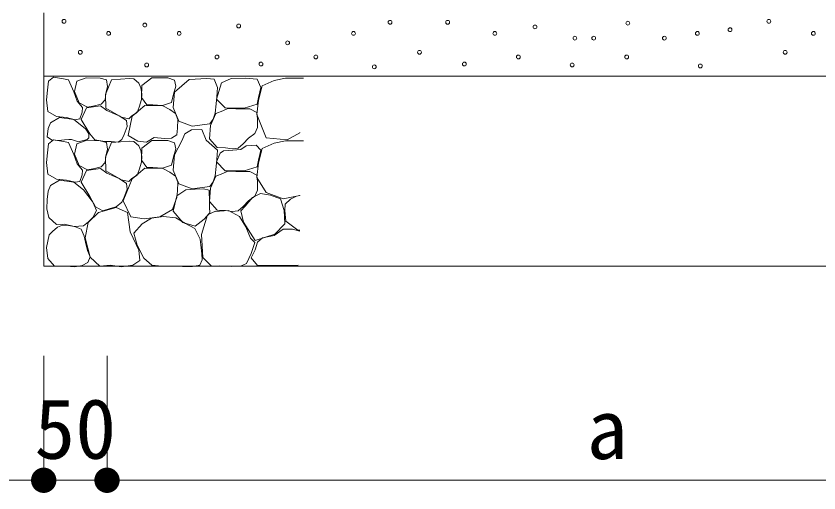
# Model space of a CAD drawing. Units: millimetres on the paper, scale 1:20. Extents: x 11 to 3083, y 13 to 5005.
# Drawn here: x 39.29 to 70.99, y 83.57 to 102.39 of the extents above; entities that cross this region are included whole.
import ezdxf
from ezdxf.enums import TextEntityAlignment as Align

# ---------------------------------------------------------------- set-up
doc = ezdxf.new("R2010")
doc.units = ezdxf.units.MM
for name, color, linetype, lineweight in [('_0-0_', 7, 'Continuous', 13), ('ハッチ', 4, 'Continuous', 13), ('寸法', 1, 'Continuous', 13), ('本体', 7, 'Continuous', 13)]:
    doc.layers.add(name, color=color, linetype=linetype, lineweight=lineweight)
doc.styles.add('ＭＳ ゴシック', font='')
doc.styles.get('ＭＳ ゴシック').set_extended_font_data('MS Gothic')

# ---------------------------------------------------------------- blocks, each defined once
blk = doc.blocks.new('filled_dot')
at = {"color": 0, "linetype": 'Continuous', "lineweight": -2, "const_width": 1.25}
blk.add_lwpolyline([(-0.625, 0, 1), (0.625, 0, 1)], format="xyb", close=True, dxfattribs=at)

msp = doc.modelspace()

# ---------------------------------------------------------------- linework, layer by layer
at = {"layer": '_0-0_'}
msp.add_circle((66.191, 101.706), 0.075, dxfattribs=at)
at = {"layer": 'ハッチ'}
for p, q in [((40.575, 99.825), (40.768, 99.978)), ((40.768, 99.978), (41.165, 99.917)), ((41.165, 99.917), (41.358, 99.876)), ((41.358, 99.876), (41.571, 99.399)), ((41.687, 99.819), (42.062, 99.955)), ((42.062, 99.955), (42.604, 99.934)), ((42.604, 99.934), (42.854, 99.872)), ((42.823, 99.292), (43.052, 99.87)), ((42.854, 99.872), (42.896, 99.611)), ((43.052, 99.87), (43.762, 99.925)), ((43.762, 99.925), (43.937, 99.914)), ((43.937, 99.914), (44.133, 99.739)), ((44.254, 99.652), (44.652, 99.95)), ((44.652, 99.95), (45.285, 99.95)), ((45.285, 99.95), (45.546, 99.863)), ((45.546, 99.863), (45.595, 99.627)), ((45.548, 99.384), (46.12, 99.891)), ((46.12, 99.891), (46.821, 99.93)), ((46.821, 99.93), (47.107, 99.904)), ((47.107, 99.904), (47.237, 99.566)), ((47.4, 99.753), (47.783, 99.922)), ((47.783, 99.922), (48.335, 99.945)), ((48.335, 99.945), (48.809, 99.9)), ((48.809, 99.9), (48.956, 99.573)), ((49.476, 99.85), (49.926, 99.937)), ((49.926, 99.937), (50.638, 99.937)), ((40.524, 99.46), (40.575, 99.825)), ((41.593, 99.413), (41.687, 99.819)), ((42.896, 99.611), (42.834, 99.34)), ((44.133, 99.739), (44.22, 99.554)), ((44.22, 99.554), (44.253, 99.324)), ((44.242, 99.18), (44.254, 99.652)), ((45.595, 99.627), (45.508, 99.304)), ((47.208, 99.111), (47.4, 99.753)), ((47.237, 99.566), (47.211, 99.202)), ((48.865, 99.065), (49.011, 99.632)), ((48.956, 99.573), (48.865, 99.179)), ((49.011, 99.632), (49.476, 99.85)), ((40.494, 99.084), (40.524, 99.46)), ((41.571, 99.399), (41.703, 99.033)), ((41.781, 98.965), (41.593, 99.413)), ((42.834, 99.34), (42.802, 99.09)), ((42.834, 98.757), (42.823, 99.292)), ((44.253, 99.324), (44.242, 99.095)), ((45.508, 99.304), (45.422, 98.981)), ((45.496, 98.787), (45.548, 99.384)), ((40.545, 98.627), (40.494, 99.084)), ((41.703, 99.033), (41.907, 98.779)), ((42.114, 98.798), (41.781, 98.965)), ((42.646, 98.913), (42.385, 98.851)), ((42.802, 99.09), (42.646, 98.913)), ((44.242, 99.095), (44.155, 98.79)), ((44.453, 98.882), (44.242, 99.18)), ((45.422, 98.981), (45.074, 98.857)), ((47.185, 98.93), (47.146, 98.553)), ((47.211, 99.202), (47.185, 98.93)), ((47.546, 98.762), (47.208, 99.111)), ((48.809, 98.919), (48.29, 98.75)), ((48.793, 98.499), (48.865, 99.065)), ((48.865, 99.179), (48.809, 98.919)), ((40.89, 98.423), (40.545, 98.627)), ((41.897, 98.596), (41.805, 98.332)), ((41.853, 98.307), (42.065, 98.775)), ((41.907, 98.779), (41.897, 98.596)), ((42.065, 98.775), (42.623, 98.853)), ((42.385, 98.851), (42.114, 98.798)), ((42.623, 98.853), (42.868, 98.663)), ((43.456, 98.397), (42.834, 98.757)), ((42.868, 98.663), (43.169, 98.53)), ((43.869, 98.435), (44.378, 98.857)), ((44.155, 98.79), (44.068, 98.582)), ((44.378, 98.857), (45.086, 98.845)), ((44.689, 98.882), (44.453, 98.882)), ((45.074, 98.857), (44.689, 98.882)), ((45.086, 98.845), (45.359, 98.708)), ((45.359, 98.708), (45.583, 98.547)), ((45.717, 98.241), (45.496, 98.787)), ((47.181, 98.542), (47.451, 98.647)), ((47.451, 98.647), (47.653, 98.744)), ((48.29, 98.75), (47.546, 98.762)), ((47.653, 98.744), (47.961, 98.734)), ((47.961, 98.734), (48.212, 98.724)), ((48.212, 98.724), (48.52, 98.724)), ((48.52, 98.724), (48.79, 98.58)), ((40.644, 98.182), (40.999, 98.39)), ((41.276, 98.393), (40.89, 98.423)), ((40.999, 98.39), (41.572, 98.307)), ((41.622, 98.301), (41.276, 98.393)), ((41.572, 98.307), (41.957, 98.005)), ((41.805, 98.332), (41.622, 98.301)), ((42.199, 97.738), (41.853, 98.307)), ((43.169, 98.53), (43.358, 98.452)), ((43.358, 98.452), (43.648, 98.262)), ((43.74, 98.331), (43.456, 98.397)), ((43.719, 97.671), (43.869, 98.435)), ((43.86, 98.451), (43.74, 98.331)), ((44.068, 98.582), (43.86, 98.451)), ((45.583, 98.547), (45.67, 98.311)), ((45.67, 98.311), (45.657, 97.963)), ((47.068, 98.319), (46.938, 98.138)), ((46.97, 98.07), (47.181, 98.542)), ((47.146, 98.553), (47.068, 98.319)), ((48.79, 98.58), (48.828, 98.32)), ((49.17, 97.587), (48.793, 98.499)), ((48.828, 98.32), (48.819, 97.993)), ((40.55, 97.953), (40.644, 98.182)), ((41.957, 98.005), (42.05, 97.921)), ((43.682, 98.028), (43.559, 97.716)), ((43.648, 98.262), (43.682, 98.028)), ((45.657, 97.963), (45.633, 97.703)), ((46.237, 98.047), (45.717, 98.241)), ((46.938, 98.138), (46.237, 98.047)), ((46.931, 97.541), (46.97, 98.07)), ((48.819, 97.993), (48.713, 97.752)), ((40.519, 97.619), (40.55, 97.953)), ((42.05, 97.921), (42.163, 97.74)), ((42.163, 97.74), (42.165, 97.589)), ((42.397, 97.505), (42.199, 97.738)), ((43.559, 97.716), (43.47, 97.515)), ((44.103, 97.447), (43.719, 97.671)), ((45.633, 97.703), (45.43, 97.571)), ((45.834, 97.46), (45.958, 97.745)), ((45.958, 97.745), (46.214, 97.899)), ((46.214, 97.899), (46.627, 97.908)), ((46.627, 97.908), (46.794, 97.496)), ((48.713, 97.752), (48.472, 97.569)), ((50.493, 97.787), (49.995, 97.5)), ((50.499, 97.79), (50.493, 97.787)), ((40.684, 97.501), (40.519, 97.619)), ((40.524, 96.986), (40.575, 97.352)), ((40.575, 97.352), (40.768, 97.504)), ((40.966, 97.473), (40.684, 97.501)), ((40.768, 97.504), (41.165, 97.443)), ((41.207, 97.499), (40.966, 97.473)), ((41.165, 97.443), (41.358, 97.402)), ((41.366, 97.515), (41.207, 97.499)), ((41.358, 97.402), (41.571, 96.925)), ((41.474, 97.515), (41.366, 97.515)), ((41.755, 97.426), (41.474, 97.515)), ((41.593, 96.939), (41.687, 97.346)), ((41.687, 97.346), (42.062, 97.481)), ((42.099, 97.519), (41.755, 97.426)), ((42.062, 97.481), (42.604, 97.46)), ((42.165, 97.589), (42.099, 97.519)), ((42.79, 97.444), (42.397, 97.505)), ((42.604, 97.46), (42.854, 97.398)), ((43.042, 97.436), (42.79, 97.444)), ((42.823, 96.818), (43.052, 97.396)), ((42.854, 97.398), (42.896, 97.137)), ((43.326, 97.417), (43.042, 97.436)), ((43.052, 97.396), (43.762, 97.451)), ((43.47, 97.515), (43.326, 97.417)), ((43.762, 97.451), (43.937, 97.44)), ((43.937, 97.44), (44.133, 97.265)), ((44.442, 97.418), (44.103, 97.447)), ((44.254, 97.178), (44.652, 97.476)), ((44.736, 97.591), (44.442, 97.418)), ((44.652, 97.476), (45.285, 97.476)), ((45.147, 97.555), (44.736, 97.591)), ((45.43, 97.571), (45.147, 97.555)), ((45.285, 97.476), (45.546, 97.389)), ((45.546, 97.389), (45.595, 97.153)), ((45.548, 96.91), (45.834, 97.46)), ((46.794, 97.496), (47.237, 97.092)), ((47.23, 97.204), (46.931, 97.541)), ((48.25, 97.348), (48.058, 97.175)), ((48.472, 97.569), (48.25, 97.348)), ((49.011, 97.158), (49.476, 97.376)), ((49.995, 97.5), (49.17, 97.587)), ((49.476, 97.376), (49.926, 97.463)), ((49.926, 97.463), (50.638, 97.463)), ((42.896, 97.137), (42.834, 96.866)), ((44.133, 97.265), (44.22, 97.08)), ((44.22, 97.08), (44.253, 96.85)), ((44.242, 96.706), (44.254, 97.178)), ((45.595, 97.153), (45.508, 96.83)), ((47.237, 97.092), (47.211, 96.728)), ((47.557, 97.194), (47.23, 97.204)), ((47.351, 96.978), (47.486, 97.068)), ((47.486, 97.068), (47.853, 97.097)), ((47.827, 97.156), (47.557, 97.194)), ((48.058, 97.175), (47.827, 97.156)), ((47.853, 97.097), (48.17, 97.128)), ((48.17, 97.128), (48.375, 97.272)), ((48.375, 97.272), (48.771, 97.292)), ((48.771, 97.292), (48.956, 97.099)), ((48.865, 96.591), (49.011, 97.158)), ((48.956, 97.099), (48.865, 96.705)), ((40.494, 96.61), (40.524, 96.986)), ((41.571, 96.925), (41.703, 96.559)), ((41.781, 96.491), (41.593, 96.939)), ((42.834, 96.866), (42.802, 96.616)), ((42.834, 96.283), (42.823, 96.818)), ((44.253, 96.85), (44.242, 96.621)), ((44.453, 96.408), (44.242, 96.706)), ((45.508, 96.83), (45.422, 96.507)), ((45.496, 96.313), (45.548, 96.91)), ((47.211, 96.728), (47.185, 96.456)), ((47.208, 96.637), (47.351, 96.978)), ((48.865, 96.705), (48.809, 96.446)), ((40.545, 96.153), (40.494, 96.61)), ((41.703, 96.559), (41.907, 96.305)), ((42.114, 96.325), (41.781, 96.491)), ((42.065, 96.301), (42.623, 96.379)), ((42.385, 96.377), (42.114, 96.325)), ((42.646, 96.439), (42.385, 96.377)), ((42.623, 96.379), (42.868, 96.189)), ((42.802, 96.616), (42.646, 96.439)), ((43.869, 95.961), (44.378, 96.383)), ((44.242, 96.621), (44.155, 96.316)), ((44.378, 96.383), (45.086, 96.371)), ((44.689, 96.408), (44.453, 96.408)), ((45.074, 96.383), (44.689, 96.408)), ((45.422, 96.507), (45.074, 96.383)), ((47.185, 96.456), (47.146, 96.079)), ((47.546, 96.288), (47.208, 96.637)), ((48.809, 96.446), (48.29, 96.277)), ((48.793, 96.025), (48.865, 96.591)), ((40.89, 95.949), (40.545, 96.153)), ((41.897, 96.122), (41.805, 95.858)), ((41.853, 95.833), (42.065, 96.301)), ((41.907, 96.305), (41.897, 96.122)), ((43.456, 95.923), (42.834, 96.283)), ((42.868, 96.189), (43.169, 96.056)), ((44.068, 96.108), (43.86, 95.977)), ((44.155, 96.316), (44.068, 96.108)), ((45.086, 96.371), (45.359, 96.234)), ((45.359, 96.234), (45.583, 96.073)), ((45.717, 95.768), (45.496, 96.313)), ((45.583, 96.073), (45.67, 95.837)), ((46.97, 95.596), (47.181, 96.068)), ((47.146, 96.079), (47.068, 95.845)), ((47.181, 96.068), (47.451, 96.174)), ((47.451, 96.174), (47.653, 96.27)), ((48.29, 96.277), (47.546, 96.288)), ((47.653, 96.27), (47.961, 96.26)), ((47.961, 96.26), (48.212, 96.251)), ((48.212, 96.251), (48.52, 96.251)), ((48.52, 96.251), (48.79, 96.106)), ((48.79, 96.106), (48.828, 95.846)), ((40.644, 95.708), (40.999, 95.916)), ((41.276, 95.919), (40.89, 95.949)), ((40.999, 95.916), (41.572, 95.833)), ((41.622, 95.828), (41.276, 95.919)), ((41.572, 95.833), (41.957, 95.531)), ((41.805, 95.858), (41.622, 95.828)), ((42.199, 95.264), (41.853, 95.833)), ((43.169, 96.056), (43.358, 95.978)), ((43.358, 95.978), (43.648, 95.788)), ((43.74, 95.857), (43.456, 95.923)), ((43.521, 95.092), (43.869, 95.961)), ((43.648, 95.788), (43.682, 95.554)), ((43.86, 95.977), (43.74, 95.857)), ((45.67, 95.837), (45.657, 95.49)), ((46.237, 95.573), (45.717, 95.768)), ((47.068, 95.845), (46.938, 95.664)), ((49.17, 95.429), (48.793, 96.025)), ((48.828, 95.846), (48.819, 95.519)), ((40.519, 95.145), (40.55, 95.479)), ((40.55, 95.479), (40.644, 95.708)), ((41.957, 95.531), (42.291, 95.083)), ((43.682, 95.554), (43.559, 95.242)), ((45.657, 95.49), (45.633, 95.229)), ((45.635, 95.294), (45.988, 95.537)), ((45.988, 95.537), (46.366, 95.562)), ((46.938, 95.664), (46.237, 95.573)), ((46.366, 95.562), (46.695, 95.574)), ((46.695, 95.574), (46.914, 95.525)), ((46.914, 95.525), (46.926, 95.063)), ((46.931, 95.067), (46.97, 95.596)), ((48.819, 95.519), (48.713, 95.278)), ((49.839, 95.182), (49.17, 95.429)), ((40.498, 94.781), (40.519, 95.145)), ((42.422, 94.863), (42.199, 95.264)), ((43.559, 95.242), (43.47, 95.042)), ((45.489, 94.685), (45.635, 95.294)), ((45.633, 95.229), (45.546, 94.981)), ((48.329, 94.889), (48.62, 95.223)), ((48.713, 95.278), (48.472, 95.096)), ((48.62, 95.223), (48.939, 95.383)), ((48.939, 95.383), (49.332, 95.325)), ((49.332, 95.325), (49.724, 95.179)), ((49.724, 95.179), (49.87, 94.715)), ((50.493, 95.313), (49.839, 95.182)), ((49.912, 94.97), (50.131, 95.157)), ((50.131, 95.157), (50.365, 95.282)), ((50.365, 95.282), (50.499, 95.314)), ((50.499, 95.316), (50.493, 95.313)), ((42.291, 95.083), (42.374, 94.927)), ((42.374, 94.927), (42.468, 94.718)), ((42.712, 94.707), (42.422, 94.863)), ((42.548, 94.638), (43.245, 94.838)), ((43.002, 94.796), (42.712, 94.707)), ((43.247, 94.863), (43.002, 94.796)), ((43.245, 94.838), (43.694, 94.638)), ((43.47, 95.042), (43.247, 94.863)), ((43.819, 94.472), (43.521, 95.092)), ((45.546, 94.981), (45.471, 94.757)), ((46.926, 95.063), (46.926, 94.844)), ((46.926, 94.844), (46.938, 94.625)), ((47.23, 94.73), (46.931, 95.067)), ((48.25, 94.874), (48.058, 94.701)), ((48.169, 94.7), (48.329, 94.889)), ((48.472, 95.096), (48.25, 94.874)), ((49.896, 94.72), (49.912, 94.97)), ((40.582, 94.437), (40.498, 94.781)), ((42.132, 94.24), (42.548, 94.638)), ((42.468, 94.718), (42.322, 94.437)), ((43.694, 94.638), (43.794, 93.875)), ((44.63, 94.415), (45.106, 94.477)), ((45.471, 94.757), (44.962, 94.472)), ((45.106, 94.477), (45.594, 94.427)), ((45.879, 94.247), (45.489, 94.685)), ((46.614, 93.77), (46.847, 94.54)), ((46.938, 94.625), (46.719, 94.369)), ((46.847, 94.54), (47.165, 94.688)), ((47.152, 94.671), (47.675, 94.715)), ((47.557, 94.72), (47.23, 94.73)), ((47.827, 94.682), (47.557, 94.72)), ((47.675, 94.715), (48.111, 94.482)), ((48.058, 94.701), (47.827, 94.682)), ((48.111, 94.482), (48.358, 94.075)), ((48.271, 94.25), (48.169, 94.7)), ((49.87, 94.715), (49.899, 94.192)), ((49.943, 94.298), (49.896, 94.72)), ((40.884, 94.166), (40.582, 94.437)), ((41.197, 94.176), (40.884, 94.166)), ((41.582, 94.083), (41.197, 94.176)), ((42.145, 94.27), (41.947, 94.104)), ((42.016, 93.642), (42.132, 94.24)), ((42.322, 94.437), (42.145, 94.27)), ((44.353, 94.385), (43.819, 94.472)), ((43.941, 93.826), (44.267, 94.189)), ((44.267, 94.189), (44.63, 94.415)), ((44.962, 94.472), (44.353, 94.385)), ((45.594, 94.427), (45.983, 94.202)), ((46.366, 94.101), (45.879, 94.247)), ((45.983, 94.202), (46.346, 94.002)), ((46.719, 94.369), (46.366, 94.101)), ((48.736, 93.538), (48.271, 94.25)), ((49.899, 94.192), (49.506, 93.785)), ((50.412, 93.939), (49.943, 94.298)), ((40.597, 93.759), (40.729, 93.884)), ((40.729, 93.884), (40.92, 94.052)), ((40.92, 94.052), (41.125, 94.133)), ((41.125, 94.133), (41.353, 94.126)), ((41.353, 94.126), (41.602, 94.082)), ((41.947, 94.104), (41.582, 94.083)), ((41.602, 94.082), (41.859, 93.979)), ((41.859, 93.979), (41.977, 93.708)), ((43.794, 93.875), (44.026, 93.377)), ((46.346, 94.002), (46.559, 93.589)), ((48.358, 94.075), (48.547, 93.625)), ((49.475, 93.724), (49.842, 93.977)), ((49.842, 93.977), (50.209, 93.977)), ((50.209, 93.977), (50.499, 93.896)), ((50.499, 93.934), (50.412, 93.939)), ((40.494, 93.253), (40.597, 93.759)), ((41.977, 93.708), (42.036, 93.465)), ((42.215, 92.878), (42.016, 93.642)), ((44.067, 93.351), (43.941, 93.826)), ((46.559, 93.589), (46.596, 93.238)), ((46.658, 92.855), (46.614, 93.77)), ((48.547, 93.625), (48.721, 93.451)), ((49.506, 93.785), (48.736, 93.538)), ((48.817, 93.471), (49.02, 93.636)), ((49.02, 93.636), (49.475, 93.724)), ((40.545, 92.82), (40.494, 93.253)), ((42.036, 93.465), (42.109, 93.143)), ((44.026, 93.377), (44.142, 93.144)), ((44.33, 92.838), (44.067, 93.351)), ((46.596, 93.238), (46.621, 93)), ((48.721, 93.451), (48.576, 93.015)), ((48.729, 93.168), (48.817, 93.471)), ((42.109, 93.143), (42.212, 92.893)), ((42.212, 92.893), (42.124, 92.658)), ((44.142, 93.144), (44.176, 92.746)), ((46.621, 93), (46.634, 92.775)), ((48.576, 93.015), (48.387, 92.623)), ((48.577, 92.852), (48.729, 93.168)), ((40.802, 92.519), (40.545, 92.82)), ((42.124, 92.658), (41.896, 92.541)), ((42.598, 92.513), (42.215, 92.878)), ((44.176, 92.746), (43.893, 92.563)), ((44.655, 92.562), (44.33, 92.838)), ((46.634, 92.775), (46.546, 92.562)), ((47.006, 92.521), (46.658, 92.855)), ((48.387, 92.623), (48.155, 92.521)), ((48.817, 92.55), (48.577, 92.852)), ((41.272, 92.519), (40.802, 92.519)), ((41.61, 92.489), (41.272, 92.519)), ((41.896, 92.541), (41.61, 92.489)), ((43.013, 92.563), (42.598, 92.513)), ((43.445, 92.497), (43.013, 92.563)), ((43.893, 92.563), (43.445, 92.497)), ((45.043, 92.525), (44.655, 92.562)), ((45.457, 92.525), (45.043, 92.525)), ((45.857, 92.5), (45.457, 92.525)), ((46.258, 92.5), (45.857, 92.5)), ((46.546, 92.562), (46.258, 92.5)), ((47.326, 92.536), (47.006, 92.521)), ((47.777, 92.507), (47.326, 92.536)), ((48.155, 92.521), (47.777, 92.507)), ((50.428, 92.558), (48.817, 92.55))]:
    msp.add_line(p, q, dxfattribs=at)
for centre in [(41.182, 102.183), (44.373, 102.036), (54.057, 102.146), (56.331, 102.146), (63.447, 102.11), (69.012, 102.183), (42.942, 101.706), (45.732, 101.706), (48.078, 102), (52.614, 101.706), (58.194, 101.706), (59.779, 101.963), (67.482, 101.853), (70.772, 101.706), (61.355, 101.52), (62.099, 101.52), (64.889, 101.52), (50.01, 101.334), (41.826, 100.962), (47.22, 100.776), (51.126, 100.776), (55.218, 100.962), (59.123, 100.776), (63.401, 100.776), (69.656, 100.962), (44.446, 100.46), (48.958, 100.496), (56.991, 100.496), (61.246, 100.46), (66.308, 100.423), (53.433, 100.386)]:
    msp.add_circle(centre, 0.075, dxfattribs=at)
at = {"layer": '寸法'}
for p, q in [((40.38, 88.982), (40.38, 84.067)), ((42.88, 88.982), (42.88, 84.067)), ((42.88, 88.93), (42.88, 84.067)), ((38.38, 84.067), (44.88, 84.067)), ((42.88, 84.067), (82.38, 84.067))]:
    msp.add_line(p, q, dxfattribs=at)
at = {"layer": '本体'}
for p, q in [((40.38, 100.024), (40.38, 102.524)), ((40.38, 92.524), (40.38, 100.024)), ((40.38, 100.024), (84.88, 100.024)), ((84.88, 100.024), (40.38, 100.024)), ((84.88, 92.524), (40.38, 92.524))]:
    msp.add_line(p, q, dxfattribs=at)

# ---------------------------------------------------------------- block references
at = {"layer": '寸法', "xscale": 0.4, "yscale": 0.4, "rotation": 180}
msp.add_blockref('filled_dot', (40.38, 84.067), dxfattribs=at)
at = {"layer": '寸法', "xscale": 0.4, "yscale": 0.4}
msp.add_blockref('filled_dot', (42.88, 84.067), dxfattribs=at)
msp.add_blockref('filled_dot', (42.88, 84.067), dxfattribs=at)

# ---------------------------------------------------------------- texts
at = {"layer": '寸法', "style": 'ＭＳ ゴシック'}
for s, p in [('50', (40.011, 84.203)), ('a', (61.82, 84.198))]:
    msp.add_text(s, height=2.374, dxfattribs=at).set_placement(p, align=Align.BOTTOM_LEFT)

doc.saveas('drawing.dxf')
